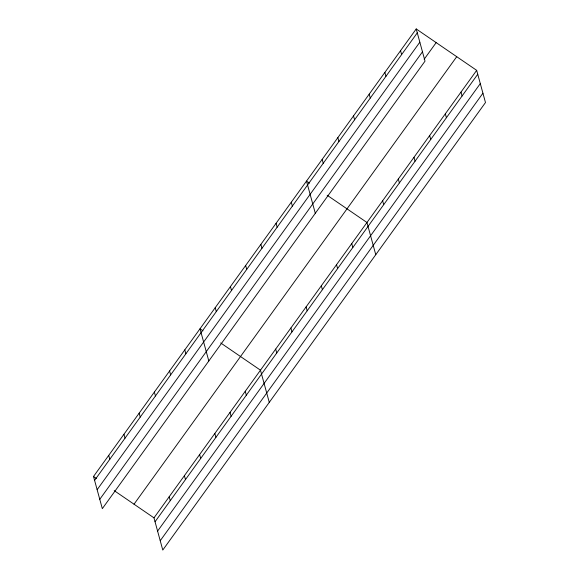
<?xml version="1.0" encoding="UTF-8"?>
<svg xmlns="http://www.w3.org/2000/svg" width="579" height="579" viewBox="0 0 579 579"><rect width="100%" height="100%" fill="white"/><g stroke="black" fill="none" stroke-linecap="round" stroke-linejoin="round"><path stroke-width="0.87" d="M416.221 28.95L425.022 61.135L102.324 508.651L93.516 476.466L416.221 28.95L476.676 70.349L485.484 102.534L162.779 550.05L153.978 517.865L114.201 490.63M94.587 480.375L417.285 32.858M97.134 489.704L419.84 42.187M99.769 499.322L422.475 51.806M424.154 59.275L436.168 42.614M134.024 504.2L456.73 56.691M153.978 517.865L476.676 70.349M155.042 521.773L477.747 74.257M157.597 531.102L480.302 83.586M160.231 540.721L482.929 93.205M309.454 183.13L306.501 181.104L315.302 213.289M327.186 195.268L366.963 222.502L375.764 254.688M202.961 330.812L200.008 328.785L208.816 360.97M220.693 342.949L260.47 370.184L269.271 402.369M93.516 476.466L96.469 478.493M461.007 92.09L462.071 95.998M445.331 113.824L446.402 117.732M429.654 135.558L430.725 139.467M400.545 50.684L401.616 54.592M413.985 157.293L415.049 161.201M384.869 72.426L385.94 76.334M398.309 179.034L399.38 182.942M369.199 94.16L370.263 98.068M382.632 200.768L383.703 204.677M353.523 115.894L354.594 119.802M337.846 137.636L338.918 141.544M351.75 243.6L352.814 247.508M322.177 159.37L323.241 163.278M336.537 264.697L337.6 268.605M321.323 285.794L322.387 289.703M291.288 202.201L292.359 206.11M306.11 306.892L307.174 310.8M276.074 223.299L277.146 227.207M290.897 327.989L291.961 331.897M260.861 244.396L261.932 248.304M275.684 349.086L276.748 352.995M245.648 265.493L246.719 269.401M230.435 286.591L231.506 290.499M245.257 391.281L246.321 395.189M215.222 307.688L216.293 311.596M230.044 412.378L231.108 416.287M214.831 433.476L215.895 437.384M184.795 349.882L185.866 353.791M199.617 454.573L200.681 458.481M169.582 370.98L170.653 374.888M184.404 475.67L185.468 479.578M154.369 392.077L155.44 395.985M169.191 496.768L170.255 500.676M139.155 413.174L140.227 417.083M123.942 434.272L125.013 438.18M108.729 455.369L109.8 459.277"/></g></svg>
